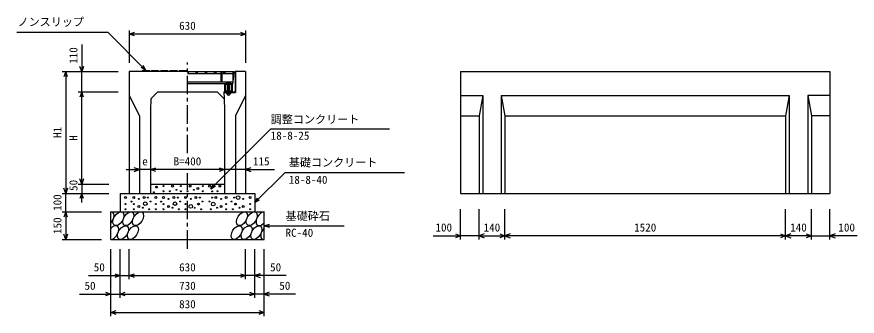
# Model space of a CAD drawing. Units: millimetres, scale not verified. Extents: x -16800 to 16800, y -5940 to 5940.
# Drawn here: x -11625 to -7074, y 1154 to 2776 of the extents above; entities that cross this region are included whole.
import ezdxf
from ezdxf.enums import TextEntityAlignment as Align

# ---------------------------------------------------------------- set-up
doc = ezdxf.new("R2010")
doc.units = ezdxf.units.MM
doc.header["$LTSCALE"] = 20
doc.linetypes.add('CHAIN1', pattern=[8, 5, -1, 1, -1])
doc.linetypes.add('DOTTED', pattern=[1.75, 0.25, -1.5])
for name, color, linetype, lineweight in [('0-0_DIM', 7, 'Continuous', 25), ('0-2_HATCH', 6, 'Continuous', 25), ('0-5_OUTLINE', 3, 'Continuous', 25)]:
    doc.layers.add(name, color=color, linetype=linetype, lineweight=lineweight)
doc.styles.add('ＭＳ ゴシック', font='')
doc.styles.get('ＭＳ ゴシック').set_extended_font_data('MS Gothic')

msp = doc.modelspace()

# ---------------------------------------------------------------- linework, layer by layer
at = {"layer": '0-0_DIM'}
for p, q in [((-11625.16, 2692.92), (-11133.1, 2692.92)), ((-10926.06, 2485.88), (-11133.1, 2692.92)), ((-11016.06, 2702.59), (-11016.06, 2525.84)), ((-10386.06, 2702.59), (-10386.06, 2525.84)), ((-10386.06, 2682.59), (-11016.06, 2682.59)), ((-11273.6, 2626.53), (-11273.6, 2479.38)), ((-10926.06, 2485.88), (-10941.06, 2511.86)), ((-11380.27, 2479.38), (-11076.93, 2479.38)), ((-11360.27, 2479.38), (-11360.27, 1819.38)), ((-11273.6, 2369.38), (-11273.6, 2479.38)), ((-10926.06, 2485.88), (-10952.04, 2500.88)), ((-11293.6, 2369.38), (-11076.93, 2369.38)), ((-11273.6, 1869.38), (-11273.6, 2369.38)), ((-11033.24, 1947.94), (-10961.06, 1947.94)), ((-10386.06, 1947.94), (-10501.06, 1947.94)), ((-10386.06, 1947.94), (-10230.29, 1947.94)), ((-10172.41, 1933.03), (-10336.06, 1769.38)), ((-10172.41, 1933.03), (-9525.54, 1933.03)), ((-11293.6, 1869.38), (-11126.93, 1869.38)), ((-11273.6, 1869.38), (-11273.6, 1819.38)), ((-10574.74, 1844.38), (-10559.74, 1870.36)), ((-10574.74, 1844.38), (-10548.76, 1859.38)), ((-11380.27, 1819.38), (-11126.93, 1819.38)), ((-11360.27, 1719.38), (-11360.27, 1819.38)), ((-11273.6, 1769.38), (-11273.6, 1819.38)), ((-10336.06, 1769.38), (-10321.06, 1795.36)), ((-10336.06, 1769.38), (-10310.08, 1784.38)), ((-9222.17, 1569.45), (-9222.17, 1733.21)), ((-9122.17, 1569.45), (-9122.17, 1733.21)), ((-8982.17, 1569.45), (-8982.17, 1733.21)), ((-7462.17, 1569.45), (-7462.17, 1733.21)), ((-7322.17, 1569.45), (-7322.17, 1733.21)), ((-7222.17, 1569.45), (-7222.17, 1733.21)), ((-11380.27, 1719.38), (-11166.06, 1719.38)), ((-11360.27, 1719.38), (-11360.27, 1569.38)), ((-10286.06, 1644.38), (-10257.09, 1652.14)), ((-10286.06, 1644.38), (-9852.75, 1644.38)), ((-10286.06, 1644.38), (-10257.09, 1636.61)), ((-11380.27, 1569.38), (-11166.06, 1569.38)), ((-9369.9, 1589.45), (-9222.17, 1589.45)), ((-9122.17, 1589.45), (-9222.17, 1589.45)), ((-9122.17, 1589.45), (-8982.17, 1589.45)), ((-7462.17, 1589.45), (-8982.17, 1589.45)), ((-7322.17, 1589.45), (-7462.17, 1589.45)), ((-7322.17, 1589.45), (-7222.17, 1589.45)), ((-7074.43, 1589.45), (-7222.17, 1589.45)), ((-11116.06, 1153.86), (-11116.06, 1516.21)), ((-11066.06, 1253.86), (-11066.06, 1516.21)), ((-11016.06, 1353.86), (-11016.06, 1516.21)), ((-10386.06, 1353.86), (-10386.06, 1516.21)), ((-10336.06, 1253.86), (-10336.06, 1516.21)), ((-10286.06, 1153.86), (-10286.06, 1516.21)), ((-11236.06, 1373.86), (-11016.06, 1373.86)), ((-11016.06, 1373.86), (-10386.06, 1373.86)), ((-10166.06, 1373.86), (-10386.06, 1373.86)), ((-11286.06, 1273.86), (-11066.06, 1273.86)), ((-11066.06, 1273.86), (-10336.06, 1273.86)), ((-10116.06, 1273.86), (-10336.06, 1273.86)), ((-11116.06, 1173.86), (-10286.06, 1173.86))]:
    msp.add_line(p, q, dxfattribs=at)
at = {"layer": '0-0_DIM', "linetype": 'CHAIN1'}
for p, q in [((-10701.06, 2036.79), (-10701.06, 2529.38)), ((-10701.06, 1519.38), (-10701.06, 1928.65))]:
    msp.add_line(p, q, dxfattribs=at)
at = {"layer": '0-0_DIM'}
for points in [[(-10987.84, 2672.33), (-11016.03, 2682.59), (-10987.84, 2692.85)], [(-10414.22, 2692.85), (-10386.03, 2682.59), (-10414.22, 2672.33)], [(-11263.34, 2507.57), (-11273.6, 2479.38), (-11283.86, 2507.57)], [(-11350.01, 2451.19), (-11360.27, 2479.38), (-11370.53, 2451.19)], [(-11263.34, 2341.19), (-11273.6, 2369.38), (-11283.86, 2341.19)], [(-10574.74, 1844.38), (-10250.28, 2168.84), (-9606.73, 2168.84)], [(-10989.25, 1937.68), (-10961.06, 1947.94), (-10989.25, 1958.2)], [(-10872.87, 1937.68), (-10901.06, 1947.94), (-10872.87, 1958.2)], [(-10529.25, 1958.2), (-10501.06, 1947.94), (-10529.25, 1937.68)], [(-10357.87, 1958.2), (-10386.06, 1947.94), (-10357.87, 1937.68)], [(-10501.06, 1947.94), (-10901.06, 1947.94), (-10961.06, 1947.94)], [(-11263.34, 1897.57), (-11273.6, 1869.38), (-11283.86, 1897.57)], [(-11350.01, 1847.57), (-11360.27, 1819.38), (-11370.53, 1847.57)], [(-11263.34, 1791.19), (-11273.6, 1819.38), (-11283.86, 1791.19)], [(-11350.01, 1691.19), (-11360.27, 1719.38), (-11370.53, 1691.19)], [(-11350.01, 1597.57), (-11360.27, 1569.38), (-11370.53, 1597.57)], [(-9250.36, 1599.71), (-9222.17, 1589.45), (-9250.36, 1579.19)], [(-9093.98, 1599.71), (-9122.17, 1589.45), (-9093.98, 1579.19)], [(-9010.36, 1599.71), (-8982.17, 1589.45), (-9010.36, 1579.19)], [(-8953.98, 1599.71), (-8982.17, 1589.45), (-8953.98, 1579.19)], [(-7490.36, 1599.71), (-7462.17, 1589.45), (-7490.36, 1579.19)], [(-7433.98, 1599.71), (-7462.17, 1589.45), (-7433.98, 1579.19)], [(-7350.36, 1599.71), (-7322.17, 1589.45), (-7350.36, 1579.19)], [(-7193.98, 1599.71), (-7222.17, 1589.45), (-7193.98, 1579.19)], [(-11094.25, 1384.12), (-11066.06, 1373.86), (-11094.25, 1363.6)], [(-10987.87, 1363.6), (-11016.06, 1373.86), (-10987.87, 1384.12)], [(-10414.25, 1384.12), (-10386.06, 1373.86), (-10414.25, 1363.6)], [(-10307.87, 1384.12), (-10336.06, 1373.86), (-10307.87, 1363.6)], [(-11144.25, 1284.12), (-11116.06, 1273.86), (-11144.25, 1263.6)], [(-11037.87, 1263.6), (-11066.06, 1273.86), (-11037.87, 1284.12)], [(-10364.25, 1284.12), (-10336.06, 1273.86), (-10364.25, 1263.6)], [(-10257.87, 1284.12), (-10286.06, 1273.86), (-10257.87, 1263.6)], [(-11087.87, 1163.6), (-11116.06, 1173.86), (-11087.87, 1184.12)], [(-10314.25, 1184.12), (-10286.06, 1173.86), (-10314.25, 1163.6)]]:
    msp.add_lwpolyline(points, dxfattribs=at)
at = {"layer": '0-2_HATCH'}
for p, q in [((-10945.06, 2485.88), (-10946.06, 2479.38)), ((-10945.06, 2485.88), (-10907.06, 2485.88)), ((-10907.06, 2485.88), (-10906.06, 2479.38)), ((-10895.06, 2485.88), (-10896.06, 2479.38)), ((-10895.06, 2485.88), (-10857.06, 2485.88)), ((-10857.06, 2485.88), (-10856.06, 2479.38)), ((-10845.06, 2485.88), (-10846.06, 2479.38)), ((-10845.06, 2485.88), (-10807.06, 2485.88)), ((-10807.06, 2485.88), (-10806.06, 2479.38)), ((-10795.06, 2485.88), (-10796.06, 2479.38)), ((-10795.06, 2485.88), (-10757.06, 2485.88)), ((-10757.06, 2485.88), (-10756.06, 2479.38)), ((-10745.06, 2485.88), (-10746.06, 2479.38)), ((-10745.06, 2485.88), (-10707.06, 2485.88)), ((-10707.06, 2485.88), (-10706.06, 2479.38)), ((-10701.06, 2479.38), (-10448.56, 2479.38)), ((-10701.06, 2469.38), (-10520.06, 2469.38)), ((-10520.06, 2479.38), (-10520.06, 2424.38)), ((-10515.56, 2479.38), (-10515.56, 2424.38)), ((-10515.56, 2469.38), (-10454.56, 2469.38)), ((-10454.56, 2479.38), (-10454.56, 2414.38)), ((-10443.56, 2479.38), (-10443.56, 2369.38)), ((-10440.36, 2479.38), (-10440.36, 2366.18)), ((-10701.06, 2424.38), (-10454.56, 2424.38)), ((-10701.06, 2414.38), (-10454.56, 2414.38)), ((-10487.06, 2421.88), (-10489.06, 2420.38)), ((-10489.06, 2414.38), (-10489.06, 2420.38)), ((-10468.06, 2414.38), (-10489.06, 2414.38)), ((-10488.74, 2420.65), (-10487.06, 2421.88)), ((-10470.06, 2421.88), (-10487.06, 2421.88)), ((-10485.06, 2414.38), (-10472.06, 2414.38)), ((-10485.06, 2413.38), (-10484.06, 2414.38)), ((-10484.06, 2412.38), (-10485.06, 2413.38)), ((-10485.06, 2411.38), (-10484.06, 2412.38)), ((-10484.06, 2414.38), (-10484.06, 2420.38)), ((-10473.06, 2414.38), (-10473.06, 2420.38)), ((-10473.06, 2413.38), (-10472.06, 2414.38)), ((-10472.06, 2412.38), (-10473.06, 2413.38)), ((-10468.39, 2420.65), (-10470.06, 2421.88)), ((-10468.06, 2414.38), (-10468.06, 2420.38)), ((-10503.56, 2369.38), (-10502.6, 2330.92)), ((-10503.56, 2369.38), (-10443.56, 2369.38)), ((-10484.06, 2410.38), (-10485.06, 2411.38)), ((-10485.06, 2409.38), (-10484.06, 2410.38)), ((-10472.06, 2410.38), (-10485.06, 2409.38)), ((-10484.06, 2408.38), (-10485.06, 2409.38)), ((-10485.06, 2407.38), (-10484.06, 2408.38)), ((-10472.06, 2408.38), (-10485.06, 2407.38)), ((-10484.06, 2406.38), (-10485.06, 2407.38)), ((-10485.06, 2405.38), (-10484.06, 2406.38)), ((-10472.06, 2406.38), (-10485.06, 2405.38)), ((-10484.06, 2404.38), (-10485.06, 2405.38)), ((-10485.06, 2403.38), (-10484.06, 2404.38)), ((-10472.06, 2404.38), (-10485.06, 2403.38)), ((-10484.06, 2402.38), (-10485.06, 2403.38)), ((-10472.06, 2402.38), (-10485.06, 2401.38)), ((-10485.06, 2401.38), (-10484.06, 2402.38)), ((-10472.06, 2400.38), (-10485.06, 2399.38)), ((-10484.06, 2398.38), (-10485.06, 2399.38)), ((-10472.06, 2398.38), (-10485.06, 2397.38)), ((-10485.06, 2397.38), (-10484.06, 2398.38)), ((-10484.06, 2396.38), (-10485.06, 2397.38)), ((-10472.06, 2396.38), (-10485.06, 2395.38)), ((-10485.06, 2395.38), (-10484.06, 2396.38)), ((-10484.06, 2394.38), (-10485.06, 2395.38)), ((-10472.06, 2394.38), (-10485.06, 2393.38)), ((-10485.06, 2393.38), (-10484.06, 2394.38)), ((-10484.06, 2392.38), (-10485.06, 2393.38)), ((-10472.06, 2392.38), (-10485.06, 2391.38)), ((-10485.06, 2391.38), (-10484.06, 2392.38)), ((-10484.06, 2390.38), (-10485.06, 2391.38)), ((-10472.06, 2390.38), (-10485.06, 2389.38)), ((-10485.06, 2389.38), (-10484.06, 2390.38)), ((-10484.06, 2388.38), (-10485.06, 2389.38)), ((-10472.06, 2388.38), (-10485.06, 2387.38)), ((-10485.06, 2387.38), (-10484.06, 2388.38)), ((-10484.06, 2386.38), (-10485.06, 2387.38)), ((-10472.06, 2386.38), (-10485.06, 2385.38)), ((-10485.06, 2385.38), (-10484.06, 2386.38)), ((-10484.06, 2384.38), (-10485.06, 2385.38)), ((-10472.06, 2384.38), (-10485.06, 2383.38)), ((-10485.06, 2383.38), (-10484.06, 2384.38)), ((-10484.06, 2382.38), (-10485.06, 2383.38)), ((-10472.06, 2382.38), (-10485.06, 2381.38)), ((-10485.06, 2381.38), (-10484.06, 2382.38)), ((-10484.06, 2380.38), (-10485.06, 2381.38)), ((-10472.06, 2380.38), (-10485.06, 2379.38)), ((-10485.06, 2379.38), (-10484.06, 2380.38)), ((-10484.06, 2378.38), (-10485.06, 2379.38)), ((-10472.06, 2378.38), (-10485.06, 2377.38)), ((-10485.06, 2377.38), (-10484.06, 2378.38)), ((-10484.06, 2376.38), (-10485.06, 2377.38)), ((-10472.06, 2376.38), (-10485.06, 2375.38)), ((-10485.06, 2375.38), (-10484.06, 2376.38)), ((-10484.06, 2374.38), (-10485.06, 2375.38)), ((-10472.06, 2374.38), (-10485.06, 2373.38)), ((-10485.06, 2373.38), (-10484.06, 2374.38)), ((-10484.06, 2372.38), (-10485.06, 2373.38)), ((-10485.06, 2371.38), (-10484.06, 2372.38)), ((-10484.06, 2370.38), (-10485.06, 2371.38)), ((-10485.06, 2369.38), (-10484.06, 2370.38)), ((-10484.06, 2368.38), (-10485.06, 2369.38)), ((-10485.06, 2367.37), (-10484.06, 2368.37)), ((-10484.06, 2366.37), (-10485.06, 2367.37)), ((-10473.06, 2409.38), (-10472.06, 2410.38)), ((-10472.06, 2408.38), (-10473.06, 2409.38)), ((-10473.06, 2407.38), (-10472.06, 2408.38)), ((-10472.06, 2406.38), (-10473.06, 2407.38)), ((-10473.06, 2405.38), (-10472.06, 2406.38)), ((-10472.06, 2404.38), (-10473.06, 2405.38)), ((-10473.06, 2401.38), (-10472.06, 2402.38)), ((-10472.06, 2400.38), (-10473.06, 2401.38)), ((-10473.06, 2399.38), (-10472.06, 2400.38)), ((-10472.06, 2398.38), (-10473.06, 2399.38)), ((-10473.06, 2397.38), (-10472.06, 2398.38)), ((-10473.06, 2397.38), (-10472.06, 2396.38)), ((-10473.06, 2395.38), (-10472.06, 2396.38)), ((-10473.06, 2395.38), (-10472.06, 2394.38)), ((-10473.06, 2393.38), (-10472.06, 2394.38)), ((-10473.06, 2393.38), (-10472.06, 2392.38)), ((-10473.06, 2391.38), (-10472.06, 2392.38)), ((-10473.06, 2391.38), (-10472.06, 2390.38)), ((-10473.06, 2389.38), (-10472.06, 2390.38)), ((-10473.06, 2389.38), (-10472.06, 2388.38)), ((-10473.06, 2387.38), (-10472.06, 2388.38)), ((-10473.06, 2387.38), (-10472.06, 2386.38)), ((-10473.06, 2385.38), (-10472.06, 2386.38)), ((-10473.06, 2385.38), (-10472.06, 2384.38)), ((-10473.06, 2383.38), (-10472.06, 2384.38)), ((-10473.06, 2383.38), (-10472.06, 2382.38)), ((-10473.06, 2381.38), (-10472.06, 2382.38)), ((-10473.06, 2381.38), (-10472.06, 2380.38)), ((-10473.06, 2379.38), (-10472.06, 2380.38)), ((-10473.06, 2379.38), (-10472.06, 2378.38)), ((-10473.06, 2377.38), (-10472.06, 2378.38)), ((-10473.06, 2377.38), (-10472.06, 2376.38)), ((-10473.06, 2375.38), (-10472.06, 2376.38)), ((-10473.06, 2375.38), (-10472.06, 2374.38)), ((-10473.06, 2373.38), (-10472.06, 2374.38)), ((-10473.06, 2373.38), (-10472.06, 2372.38)), ((-10473.06, 2371.38), (-10472.06, 2372.38)), ((-10473.06, 2371.38), (-10472.06, 2370.38)), ((-10473.06, 2369.38), (-10472.06, 2370.38)), ((-10473.06, 2369.38), (-10472.06, 2368.37)), ((-10473.06, 2367.37), (-10472.06, 2368.37)), ((-10473.06, 2367.37), (-10472.05, 2366.37)), ((-10503.56, 2366.18), (-10440.36, 2366.18)), ((-10487.9, 2366.18), (-10488.77, 2365.53)), ((-10488.77, 2365.53), (-10488.77, 2360.35)), ((-10487.08, 2359.37), (-10488.77, 2360.35)), ((-10469.22, 2366.18), (-10487.9, 2366.18)), ((-10487.08, 2359.05), (-10487.08, 2359.37)), ((-10470.05, 2359.37), (-10487.08, 2359.37)), ((-10470.05, 2359.05), (-10487.08, 2359.05)), ((-10484.25, 2366.18), (-10484.05, 2366.37)), ((-10484.25, 2366.18), (-10472.25, 2366.18)), ((-10483.67, 2365.53), (-10483.67, 2360.35)), ((-10473.46, 2365.53), (-10473.46, 2360.35)), ((-10472.25, 2366.18), (-10472.05, 2366.37)), ((-10470.05, 2359.37), (-10468.36, 2360.35)), ((-10470.05, 2359.05), (-10470.05, 2359.37)), ((-10469.22, 2366.18), (-10468.36, 2365.53)), ((-10468.36, 2365.53), (-10468.36, 2360.35))]:
    msp.add_line(p, q, dxfattribs=at)
at = {"layer": '0-2_HATCH', "linetype": 'DOTTED'}
for p, q in [((-10472.06, 2414.38), (-10485.06, 2413.38)), ((-10472.06, 2412.38), (-10485.06, 2411.38)), ((-10472.06, 2372.38), (-10485.06, 2371.38)), ((-10472.06, 2370.38), (-10485.06, 2369.38)), ((-10472.06, 2368.37), (-10485.06, 2367.37))]:
    msp.add_line(p, q, dxfattribs=at)
at = {"layer": '0-2_HATCH'}
for points in [[(-10698.06, 2479.38), (-10698.06, 2473.38), (-10701.06, 2473.38)], [(-10648.06, 2479.38), (-10648.06, 2473.38), (-10654.06, 2473.38), (-10654.06, 2479.38)], [(-10598.06, 2479.38), (-10598.06, 2473.38), (-10604.06, 2473.38), (-10604.06, 2479.38)], [(-10548.06, 2479.38), (-10548.06, 2473.38), (-10554.06, 2473.38), (-10554.06, 2479.38)], [(-10498.06, 2479.38), (-10498.06, 2473.38), (-10504.06, 2473.38), (-10504.06, 2479.38)], [(-10454.56, 2435.38), (-10451.56, 2435.38), (-10448.56, 2479.38)], [(-10472.06, 2410.38), (-10473.06, 2411.38), (-10472.06, 2412.38)], [(-10485.06, 2399.38), (-10484.06, 2400.38), (-10485.06, 2401.38)], [(-10472.06, 2402.38), (-10473.06, 2403.38), (-10472.06, 2404.38)]]:
    msp.add_lwpolyline(points, dxfattribs=at)
for points in [[(-10458.56, 2414.38), (-10458.56, 2369.38), (-10498.56, 2369.38), (-10498.56, 2414.38)], [(-10461.76, 2411.18), (-10461.76, 2372.58), (-10495.36, 2372.58), (-10495.36, 2411.18)]]:
    msp.add_lwpolyline(points, close=True, dxfattribs=at)
for centre, radius in [((-10883.05, 1825.62), 2.5), ((-10869.03, 1853.63), 5), ((-10831.57, 1858.69), 2.5), ((-10831.57, 1830.68), 2.5), ((-10795.68, 1830.68), 2.5), ((-10781.66, 1858.69), 5), ((-10760.63, 1838.55), 2.5), ((-10737.09, 1858.69), 2.5), ((-10737.09, 1830.68), 2.5), ((-10701.21, 1830.68), 2.5), ((-10687.19, 1858.69), 5), ((-10666.16, 1838.55), 2.5), ((-10645.13, 1845.56), 5), ((-10617.09, 1858.69), 2.5), ((-10617.09, 1830.68), 2.5), ((-10581.93, 1858.41), 5), ((-10567.91, 1830.39), 2.5), ((-10539.26, 1830.68), 2.5), ((-10525.24, 1858.69), 5), ((-11036.74, 1797.43), 5), ((-11004.42, 1774.63), 2.5), ((-10992, 1797.43), 5), ((-10963.96, 1789.55), 2.5), ((-10935.92, 1796.56), 5), ((-10914.89, 1796.56), 2.5), ((-10900.88, 1775.54), 2.5), ((-10872, 1797.43), 5), ((-10843.51, 1774.63), 2.5), ((-10831.1, 1797.43), 5), ((-10803.06, 1789.55), 2.5), ((-10775.02, 1796.56), 5), ((-10753.99, 1796.56), 2.5), ((-10739.97, 1775.54), 2.5), ((-10711.1, 1797.43), 5), ((-10683.06, 1789.55), 2.5), ((-10655.02, 1796.56), 5), ((-10633.99, 1796.56), 2.5), ((-10619.97, 1775.54), 2.5), ((-10582.15, 1775.54), 2.5), ((-10568.14, 1796.56), 2.5), ((-10547.1, 1796.56), 5), ((-10519.07, 1789.55), 2.5), ((-10491.03, 1797.43), 5), ((-10462.15, 1775.54), 2.5), ((-10448.14, 1796.56), 2.5), ((-10427.1, 1796.56), 10), ((-10399.07, 1789.55), 2.5), ((-10362.09, 1797.43), 5), ((-11036.74, 1761.54), 2.5), ((-11036.74, 1733.52), 2.5), ((-10992, 1761.54), 2.5), ((-10992, 1733.52), 2.5), ((-10963.96, 1748.41), 5), ((-10942.93, 1741.4), 2.5), ((-10929.39, 1763.54), 10), ((-10907.89, 1733.52), 2.5), ((-10872, 1761.54), 2.5), ((-10872, 1733.52), 2.5), ((-10831.1, 1761.54), 2.5), ((-10831.1, 1733.52), 2.5), ((-10803.06, 1748.41), 5), ((-10782.03, 1741.4), 2.5), ((-10768.48, 1763.54), 10), ((-10746.98, 1733.52), 2.5), ((-10711.1, 1761.54), 2.5), ((-10711.1, 1733.52), 2.5), ((-10683.06, 1748.41), 10), ((-10662.03, 1741.4), 2.5), ((-10641, 1761.54), 5), ((-10626.98, 1733.52), 2.5), ((-10575.14, 1733.52), 2.5), ((-10561.12, 1761.54), 10), ((-10540.1, 1741.4), 2.5), ((-10519.07, 1748.41), 5), ((-10491.03, 1761.54), 2.5), ((-10491.03, 1733.52), 2.5), ((-10455.14, 1733.52), 2.5), ((-10441.12, 1761.54), 5), ((-10420.1, 1741.4), 2.5), ((-10399.07, 1748.41), 5), ((-10362.09, 1761.54), 2.5), ((-10362.09, 1733.52), 2.5)]:
    msp.add_circle(centre, radius, dxfattribs=at)
for centre, radius, start, end in [((-10486.56, 2417.75), 3.62, 46.39563, 133.60437), ((-10478.56, 2405.75), 15.62, 69.39075, 110.60925), ((-10470.56, 2417.75), 3.62, 46.39563, 133.60437), ((-10486.22, 2360.83), 5.35, 61.49832, 118.50684), ((-10486.22, 2365.04), 5.35, 241.49843, 298.50089), ((-10478.56, 2359.05), 8.19, 180, 359.99995), ((-10478.56, 2345.76), 20.42, 75.52621, 104.47362), ((-10478.56, 2380.11), 20.42, 255.52638, 284.47374), ((-10470.91, 2360.83), 5.35, 61.49231, 118.50169), ((-10470.91, 2365.04), 5.35, 241.49989, 298.5)]:
    msp.add_arc(centre, radius, start, end, dxfattribs=at)
for centre, start_param, end_param in [((-11128.43, 1681.87), 4.385593, 6.6745444), ((-10299.92, 1681.87), 0.3357715, 4.4411806), ((-11103.11, 1606.88), 3.5111464, 7.548991), ((-10274.6, 1606.88), 1.2110787, 3.5658734)]:
    msp.add_ellipse(centre, major_axis=(21.81, 35.31), ratio=0.5792, start_param=start_param, end_param=end_param, dxfattribs=at)
for centre in [(-11075.22, 1681.87), (-11022.01, 1681.87), (-10968.8, 1681.87), (-10406.34, 1681.87), (-10353.13, 1681.87), (-11049.9, 1606.88), (-10996.69, 1606.88), (-10434.23, 1606.88), (-10381.02, 1606.88), (-10327.81, 1606.88)]:
    msp.add_ellipse(centre, major_axis=(21.81, 35.31), ratio=0.5792, dxfattribs=at)
at = {"layer": '0-5_OUTLINE'}
for p, q in [((-10701.06, 2479.38), (-11016.06, 2479.38)), ((-11016.06, 2479.38), (-11016.06, 1819.38)), ((-10386.06, 2479.38), (-10443.56, 2479.38)), ((-10386.06, 2479.38), (-10386.06, 1819.38)), ((-9222.17, 2479.38), (-7222.17, 2479.38)), ((-9222.17, 2479.38), (-9222.17, 1819.38)), ((-7222.17, 2479.38), (-7222.17, 1819.38)), ((-10861.06, 2369.38), (-10541.06, 2369.38)), ((-11016.06, 2349.38), (-10961.06, 2239.38)), ((-10386.06, 2349.38), (-10441.06, 2239.38)), ((-9102.17, 2349.38), (-9102.17, 1819.38)), ((-9002.17, 2349.38), (-9002.17, 1819.38)), ((-7442.17, 2349.38), (-7442.17, 1819.38)), ((-7342.17, 2349.38), (-7322.17, 2239.38)), ((-7222.17, 2349.38), (-7342.17, 2349.38)), ((-7342.17, 2349.38), (-7342.17, 1819.38)), ((-10961.06, 2239.38), (-10961.06, 1819.38)), ((-10901.06, 2269.38), (-10901.06, 1819.38)), ((-10501.06, 2269.38), (-10501.06, 1819.38)), ((-10441.06, 2239.38), (-10441.06, 1819.38)), ((-9222.17, 2239.38), (-9122.17, 2239.38)), ((-9122.17, 2239.38), (-9122.17, 1819.38)), ((-8982.17, 2239.38), (-8982.17, 1819.38)), ((-7462.17, 2239.38), (-7462.17, 1819.38)), ((-7222.17, 2239.38), (-7322.17, 2239.38)), ((-7322.17, 2239.38), (-7322.17, 1819.38)), ((-10901.06, 1869.38), (-10501.06, 1869.38)), ((-11066.06, 1819.38), (-11066.06, 1719.38)), ((-11066.06, 1819.38), (-10336.06, 1819.38)), ((-11016.06, 1819.38), (-10901.06, 1819.38)), ((-10501.06, 1819.38), (-10386.06, 1819.38)), ((-10336.06, 1819.38), (-10336.06, 1719.38)), ((-9222.17, 1819.38), (-7222.17, 1819.38)), ((-11116.06, 1569.38), (-11116.06, 1719.38)), ((-11116.06, 1719.38), (-10286.06, 1719.38)), ((-10286.06, 1569.38), (-10286.06, 1719.38)), ((-11116.06, 1569.38), (-10286.06, 1569.38))]:
    msp.add_line(p, q, dxfattribs=at)
for points in [[(-10861.06, 2369.38), (-10899.52, 2330.92), (-10901.06, 2269.38)], [(-10541.06, 2369.38), (-10502.6, 2330.92), (-10501.06, 2269.38)], [(-9222.17, 2349.38), (-9102.17, 2349.38), (-9122.17, 2239.38)], [(-9002.17, 2349.38), (-8982.17, 2239.38), (-7462.17, 2239.38)], [(-9002.17, 2349.38), (-7442.17, 2349.38), (-7462.17, 2239.38)]]:
    msp.add_lwpolyline(points, dxfattribs=at)

# ---------------------------------------------------------------- texts
at = {"layer": '0-0_DIM', "style": 'ＭＳ ゴシック'}
for s, p in [('ノンスリップ', (-11621.32, 2713.09)), ('630', (-10746.06, 2692.59)), ('調整コンクリート', (-10250.28, 2185.27)), ('18-8-25', (-10250.28, 2096.99)), ('e', (-10946.06, 1957.94)), ('B=400', (-10776.06, 1957.94)), ('115', (-10346.14, 1957.94)), ('基礎コンクリート', (-10152.41, 1951.77)), ('18-8-40', (-10152.41, 1857.95)), ('基礎砕石', (-10169.74, 1661.55)), ('100', (-9358.06, 1599.45)), ('140', (-9097.17, 1599.45)), ('1520', (-8282.17, 1599.45)), ('140', (-7437.17, 1599.45)), ('100', (-7176.27, 1599.45)), ('RC-40', (-10169.74, 1570.86)), ('50', (-11208.5, 1383.86)), ('630', (-10746.06, 1383.86)), ('50', (-10253.62, 1383.86)), ('50', (-11258.5, 1283.86)), ('730', (-10746.06, 1283.86)), ('50', (-10203.62, 1283.86)), ('830', (-10746.06, 1183.86))]:
    msp.add_text(s, height=43.99, dxfattribs=at).set_placement(p, align=Align.BOTTOM_LEFT)
for s, p in [('110', (-11283.6, 2521.46)), ('H1', (-11370.27, 2119.38)), ('H', (-11283.6, 2104.38)), ('50', (-11283.6, 1832.7)), ('100', (-11370.27, 1724.38)), ('150', (-11370.27, 1599.38))]:
    msp.add_text(s, height=43.99, rotation=90, dxfattribs=at).set_placement(p, align=Align.BOTTOM_LEFT)

doc.saveas('drawing.dxf')
